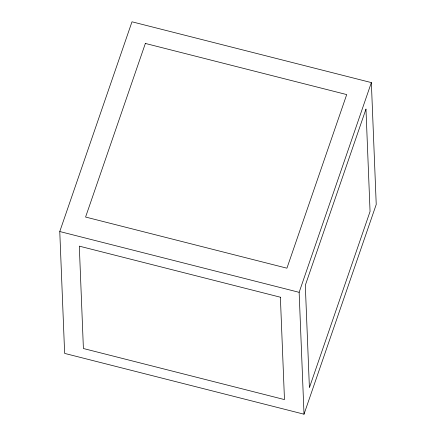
<?xml version="1.0" encoding="UTF-8"?>
<svg xmlns="http://www.w3.org/2000/svg" width="436" height="436" viewBox="0 0 436 436"><rect width="100%" height="100%" fill="white"/><g stroke="black" fill="none" stroke-linecap="round" stroke-linejoin="round"><path stroke-width="0.65" d="M59.77 231.532L131.988 21.8L371.358 82.595L376.23 204.468L304.012 414.2L64.642 353.405L59.77 231.532L299.14 292.327L304.012 414.2M299.14 292.327L371.358 82.595M145.362 43.442L85.581 217.046L286.926 268.189L346.707 94.579L145.362 43.442M365.968 109.125L305.309 285.297L309.402 387.669L370.06 211.498L365.968 109.125M280.381 297.216L79.308 246.144L83.401 348.517L284.474 399.589L280.381 297.216"/></g></svg>
